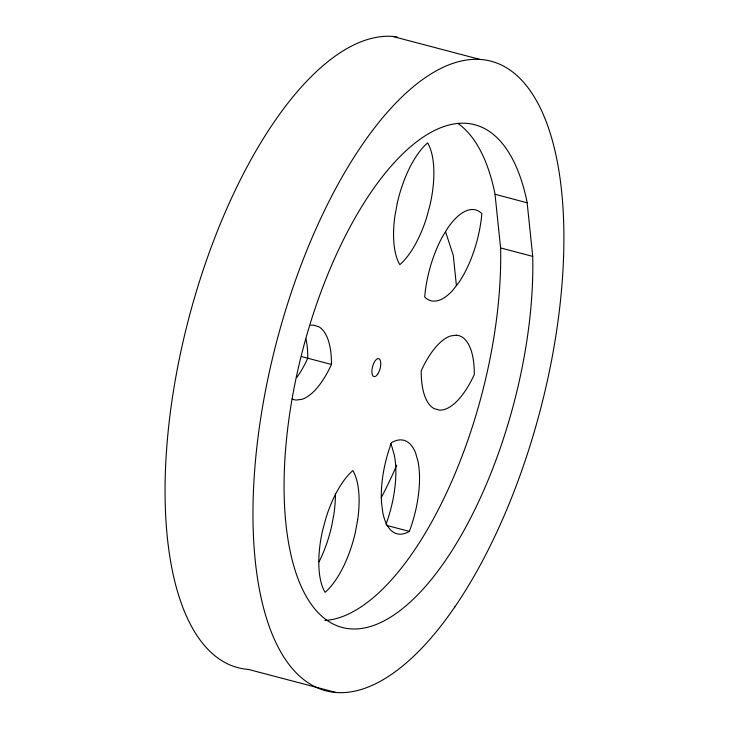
<?xml version="1.0" encoding="UTF-8"?>
<svg xmlns="http://www.w3.org/2000/svg" width="729" height="729" viewBox="0 0 729 729"><rect width="100%" height="100%" fill="white"/><g stroke="black" fill="none" stroke-linecap="round" stroke-linejoin="round"><path stroke-width="1.09" d="M445.537 231.676L447.761 228.013A70.112 29.36 -75.2 0 1 481.842 213.588A70.112 29.36 -75.2 0 1 458.769 282.597L452.745 290.306A70.112 29.36 -75.2 0 1 424.688 297.022A70.112 29.36 -75.2 0 1 442.075 237.39L445.537 231.676L453.265 255.305L456.418 285.613M392.721 36.45L480.657 59.605M457.776 123.347A259.971 108.931 -75.2 0 1 495.064 194.269L527.149 202.799L532.726 256.389A259.971 108.867 -75.2 0 1 429.809 581.359A259.971 108.867 -75.2 0 1 289.787 549.356A259.971 108.931 -75.2 0 1 371.252 191.909A259.971 108.931 -75.2 0 1 527.195 202.735M495.027 194.333L500.595 247.924L532.726 256.389M301.569 356.59L331.449 364.464A70.112 29.36 -75.2 0 1 302.07 399.282L296.375 400.048A70.112 29.36 -75.2 0 1 292.183 399M386.753 525.436L409.352 531.386A70.112 29.36 -75.2 0 0 417.99 461.357L415.621 453.064A70.112 29.36 -75.2 0 0 391.473 442.676A70.112 29.36 -75.2 0 0 381.531 502.828L382.825 512.706A70.112 29.36 -75.2 0 0 409.352 531.386M336.279 692.55L248.343 669.395A325.444 136.186 -75.3 0 1 183.945 337.855A325.444 136.186 -75.3 0 1 397.168 36.924M500.604 247.924A259.971 108.867 -75.2 0 1 324.906 620.461M396.767 465.157A259.971 108.931 -75.2 0 1 381.258 497.697M305.934 338.912A70.112 29.36 -75.2 0 1 307.775 358.221A70.112 29.36 -75.2 0 1 296.657 377.586M390.616 443.824A70.112 29.36 -75.2 0 1 391.947 446.831L394.316 455.124A70.112 29.36 -75.2 0 1 386.042 524.169M335.431 493.651A70.112 29.36 -75.2 0 1 333.955 513.881L331.613 526.384A70.112 29.36 -75.2 0 1 319.056 561.804M331.449 364.464A70.112 29.36 -75.2 0 0 318.637 326.674L313.461 325.143A70.112 29.36 -75.2 0 0 310.672 325.234M397.387 202.616L395.045 215.119A70.112 29.36 -75.2 0 0 399.829 264.627A70.112 29.36 -75.2 0 0 426.693 217.342L430.037 204.913A70.112 29.36 -75.2 0 0 427.595 142.902A70.112 29.36 -75.2 0 0 397.387 202.616M357.629 520.114L355.287 532.617A70.112 29.36 -75.2 0 1 325.079 592.331A70.112 29.36 -75.2 0 1 322.637 530.32L325.981 517.891A70.112 29.36 -75.2 0 1 352.845 470.615A70.112 29.36 -75.2 0 1 357.629 520.114M456.299 335.185L450.604 335.951A70.112 29.36 -75.2 0 0 421.225 370.769A70.112 29.36 -75.2 0 0 434.047 408.559L439.213 410.09A70.112 29.36 -75.2 0 0 474.287 374.506A70.112 29.36 -75.2 0 0 456.299 335.185M377.668 374.205A9.295 3.891 -75.2 0 0 379.353 358.96A9.295 3.891 -75.2 0 0 372 369.685A9.295 3.891 -75.2 0 0 377.668 374.205M454.814 606.929A325.444 136.186 -75.3 0 0 513.881 72.955A325.444 136.186 -75.3 0 0 256.708 448.353A325.444 136.186 -75.3 0 0 454.814 606.929"/></g></svg>
